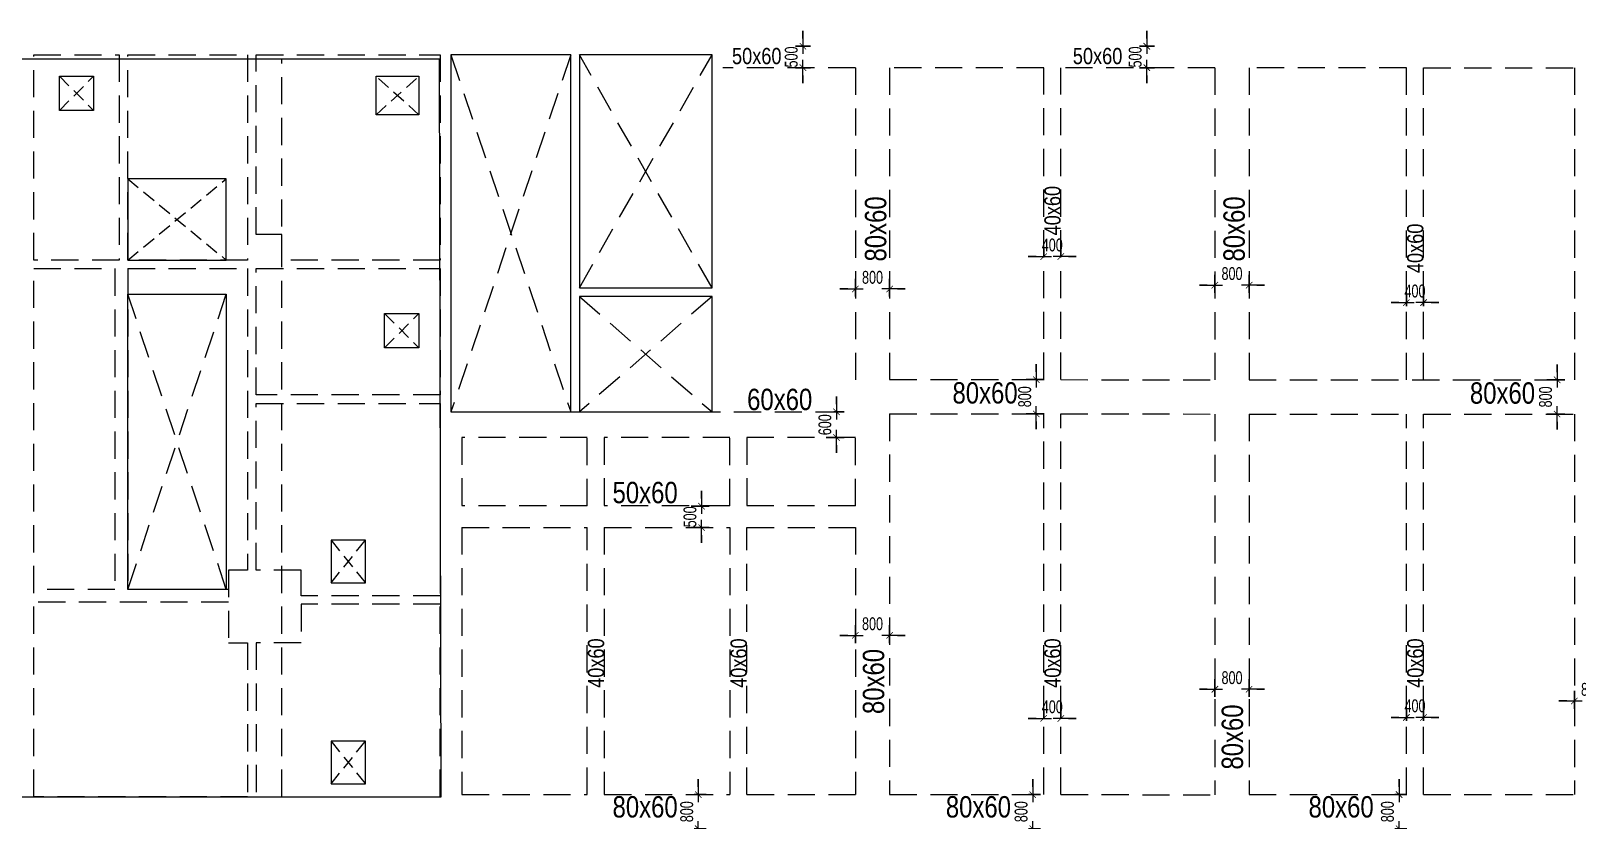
# Model space of a CAD drawing. Header units: millimetres. Extents: x 40 to 217000, y 40 to 90716.
# Drawn here: x 77736 to 113862, y 71403 to 89860 of the extents above; entities that cross this region are included whole.
import ezdxf
from ezdxf.enums import TextEntityAlignment as Align

# ---------------------------------------------------------------- set-up
doc = ezdxf.new("R2010")
doc.units = ezdxf.units.MM
doc.header["$MEASUREMENT"] = 0
doc.header["$PDMODE"] = 1
doc.linetypes.add('DASHED2', pattern=[9.525, 6.35, -3.175])
doc.linetypes.add('HIDDEN2', pattern=[4.7625, 3.175, -1.5875])
doc.layers.get('Defpoints').update_dxf_attribs({"lineweight": 9})
doc.layers.add('Kich thuoc dam diml', color=230, linetype='Continuous', plot=False)
doc.layers.add('NDC. KT Dam', color=42, linetype='Continuous')
for name, color, linetype, lineweight in [('NDC_S_BEAM', 3, 'HIDDEN2', 20), ('NDC_S_DIM', 1, 'Continuous', 15), ('NDC_S_OPENING', 9, 'DASHED2', 13), ('NDC_S_SLAB', 2, 'Continuous', 20)]:
    doc.layers.add(name, color=color, linetype=linetype, lineweight=lineweight)
doc.styles.add('ARIAL', font='arial.ttf', dxfattribs={"width": 0.8})
doc.styles.add('NDC_DIM', font='', dxfattribs={"width": 0.75})
doc.styles.get('NDC_DIM').set_extended_font_data('Dotum')
doc.dimstyles.new('NDC_dim_100', dxfattribs={"dimscale": 120, "dimtxt": 2.5, "dimasz": 1.5, "dimexe": 1.5, "dimexo": 2.5, "dimgap": 1, "dimtad": 1, "dimdec": 0, "dimzin": 0, "dimdsep": 46, "dimtxsty": 'NDC_DIM', "dimblk": 'DIMMARK', "dimcen": 0.09, "dimdle": 1.2, "dimclrd": 1, "dimclre": 1, "dimclrt": 3, "dimadec": 0, "dimazin": 0, "dimtfac": 1, "dimtdec": 0, "dimtix": 1, "dimtofl": 0, "dimtmove": 0, "dimatfit": 3, "dimfxl": 0, "dimtolj": 1, "dimtzin": 0, "dimarcsym": 0})

# ---------------------------------------------------------------- blocks, each defined once
blk = doc.blocks.new('DIMMARK')
at = {"layer": 'NDC_S_DIM', "color": 1}
blk.add_line((-1.5, 0), (1, 0), dxfattribs=at)
at = {"layer": 'NDC_S_DIM', "color": 2, "const_width": 0.1}
blk.add_lwpolyline([(-0.42, -0.42), (0.42, 0.42)], dxfattribs=at)
blk = doc.blocks.new('*D1372')
at = {"layer": 'Defpoints', "color": 0, "transparency": 16777216}
for p in [(90454, 78745), (93406, 78745), (90454, 78245)]:
    blk.add_point(p, dxfattribs=at)
at = {"layer": 'Kich thuoc dam diml', "color": 1, "lineweight": -2, "transparency": 16777216}
for p, q in [((93406, 78925), (93406, 79105)), ((93166, 78745), (93586, 78745)), ((93166, 78245), (93586, 78245)), ((93406, 78065), (93406, 77885))]:
    blk.add_line(p, q, dxfattribs=at)
at = {"layer": 'Kich thuoc dam diml', "color": 1, "lineweight": -2, "transparency": 16777216, "xscale": 180, "yscale": 180, "zscale": 180}
for p, rotation in [((93406, 78745), 270), ((93406, 78245), 90)]:
    blk.add_blockref('DIMMARK', p, dxfattribs=dict(at, rotation=rotation))
at = {"layer": 'Kich thuoc dam diml', "color": 3, "transparency": 16777216, "insert": (93136, 78495), "char_height": 300, "attachment_point": 5, "rotation": 90, "style": 'NDC_DIM'}
blk.add_mtext('\\A1;500', dxfattribs=at)
blk = doc.blocks.new('*D1373')
at = {"layer": 'Defpoints', "color": 0, "transparency": 16777216}
for p in [(96200, 80950), (96558, 80950), (95813, 80350)]:
    blk.add_point(p, dxfattribs=at)
at = {"layer": 'Kich thuoc dam diml', "color": 1, "lineweight": -2, "transparency": 16777216}
for p, q in [((96558, 81130), (96558, 81310)), ((96500, 80950), (96738, 80950)), ((96318, 80350), (96738, 80350)), ((96558, 80170), (96558, 79990))]:
    blk.add_line(p, q, dxfattribs=at)
at = {"layer": 'Kich thuoc dam diml', "color": 1, "lineweight": -2, "transparency": 16777216, "xscale": 180, "yscale": 180, "zscale": 180}
for p, rotation in [((96558, 80950), 270), ((96558, 80350), 90)]:
    blk.add_blockref('DIMMARK', p, dxfattribs=dict(at, rotation=rotation))
at = {"layer": 'Kich thuoc dam diml', "color": 3, "transparency": 16777216, "insert": (96288, 80650), "char_height": 300, "attachment_point": 5, "rotation": 90, "style": 'NDC_DIM'}
blk.add_mtext('\\A1;600', dxfattribs=at)
blk = doc.blocks.new('*D1374')
at = {"layer": 'Defpoints', "color": 0, "transparency": 16777216}
for p in [(98943, 81704), (101227, 81704), (98943, 80904)]:
    blk.add_point(p, dxfattribs=at)
at = {"layer": 'Kich thuoc dam diml', "color": 1, "lineweight": -2, "transparency": 16777216}
for p, q in [((101227, 81884), (101227, 82064)), ((100987, 81704), (101407, 81704)), ((100987, 80904), (101407, 80904)), ((101227, 80724), (101227, 80544))]:
    blk.add_line(p, q, dxfattribs=at)
at = {"layer": 'Kich thuoc dam diml', "color": 1, "lineweight": -2, "transparency": 16777216, "xscale": 180, "yscale": 180, "zscale": 180}
for p, rotation in [((101227, 81704), 270), ((101227, 80904), 90)]:
    blk.add_blockref('DIMMARK', p, dxfattribs=dict(at, rotation=rotation))
at = {"layer": 'Kich thuoc dam diml', "color": 3, "transparency": 16777216, "insert": (100957, 81304), "char_height": 300, "attachment_point": 5, "rotation": 90, "style": 'NDC_DIM'}
blk.add_mtext('\\A1;800', dxfattribs=at)
blk = doc.blocks.new('*D1375')
at = {"layer": 'Defpoints', "color": 0, "transparency": 16777216}
for p in [(111145, 81700), (113396, 81700), (111468, 80900)]:
    blk.add_point(p, dxfattribs=at)
at = {"layer": 'Kich thuoc dam diml', "color": 1, "lineweight": -2, "transparency": 16777216}
for p, q in [((113396, 81880), (113396, 82060)), ((113156, 81700), (113576, 81700)), ((113156, 80900), (113576, 80900)), ((113396, 80720), (113396, 80540))]:
    blk.add_line(p, q, dxfattribs=at)
at = {"layer": 'Kich thuoc dam diml', "color": 1, "lineweight": -2, "transparency": 16777216, "xscale": 180, "yscale": 180, "zscale": 180}
for p, rotation in [((113396, 81700), 270), ((113396, 80900), 90)]:
    blk.add_blockref('DIMMARK', p, dxfattribs=dict(at, rotation=rotation))
at = {"layer": 'Kich thuoc dam diml', "color": 3, "transparency": 16777216, "insert": (113126, 81300), "char_height": 300, "attachment_point": 5, "rotation": 90, "style": 'NDC_DIM'}
blk.add_mtext('\\A1;800', dxfattribs=at)
blk = doc.blocks.new('*D1398')
at = {"layer": 'Defpoints', "color": 0, "transparency": 16777216}
for p in [(95302, 89500), (95773, 89500), (95302, 89000)]:
    blk.add_point(p, dxfattribs=at)
at = {"layer": 'Kich thuoc dam diml', "color": 1, "lineweight": -2, "transparency": 16777216}
for p, q in [((95773, 89680), (95773, 89860)), ((95602, 89500), (95953, 89500)), ((95602, 89000), (95953, 89000)), ((95773, 88820), (95773, 88640))]:
    blk.add_line(p, q, dxfattribs=at)
at = {"layer": 'Kich thuoc dam diml', "color": 1, "lineweight": -2, "transparency": 16777216, "xscale": 180, "yscale": 180, "zscale": 180}
for p, rotation in [((95773, 89500), 270), ((95773, 89000), 90)]:
    blk.add_blockref('DIMMARK', p, dxfattribs=dict(at, rotation=rotation))
at = {"layer": 'Kich thuoc dam diml', "color": 3, "transparency": 16777216, "insert": (95503, 89250), "char_height": 300, "attachment_point": 5, "rotation": 90, "style": 'NDC_DIM'}
blk.add_mtext('\\A1;500', dxfattribs=at)
blk = doc.blocks.new('*D1399')
at = {"layer": 'Defpoints', "color": 0, "transparency": 16777216}
for p in [(103339, 89500), (103809, 89500), (103339, 89000)]:
    blk.add_point(p, dxfattribs=at)
at = {"layer": 'Kich thuoc dam diml', "color": 1, "lineweight": -2, "transparency": 16777216}
for p, q in [((103809, 89680), (103809, 89860)), ((103639, 89500), (103989, 89500)), ((103639, 89000), (103989, 89000)), ((103809, 88820), (103809, 88640))]:
    blk.add_line(p, q, dxfattribs=at)
at = {"layer": 'Kich thuoc dam diml', "color": 1, "lineweight": -2, "transparency": 16777216, "xscale": 180, "yscale": 180, "zscale": 180}
for p, rotation in [((103809, 89500), 270), ((103809, 89000), 90)]:
    blk.add_blockref('DIMMARK', p, dxfattribs=dict(at, rotation=rotation))
at = {"layer": 'Kich thuoc dam diml', "color": 3, "transparency": 16777216, "insert": (103539, 89250), "char_height": 300, "attachment_point": 5, "rotation": 90, "style": 'NDC_DIM'}
blk.add_mtext('\\A1;500', dxfattribs=at)
blk = doc.blocks.new('*D1483')
at = {"layer": 'Defpoints', "color": 0, "transparency": 16777216}
for p in [(101800, 73782), (101400, 73604), (101800, 73604)]:
    blk.add_point(p, dxfattribs=at)
at = {"layer": 'Kich thuoc dam diml', "color": 1, "lineweight": -2, "transparency": 16777216}
for p, q in [((101220, 73782), (101040, 73782)), ((101400, 73782), (101400, 73962)), ((101800, 73782), (101800, 73962)), ((101980, 73782), (102160, 73782))]:
    blk.add_line(p, q, dxfattribs=at)
at = {"layer": 'Kich thuoc dam diml', "color": 1, "lineweight": -2, "transparency": 16777216, "xscale": 180, "yscale": 180, "zscale": 180}
blk.add_blockref('DIMMARK', (101400, 73782), dxfattribs=at)
at = {"layer": 'Kich thuoc dam diml', "color": 1, "lineweight": -2, "transparency": 16777216, "xscale": 180, "yscale": 180, "zscale": 180, "rotation": 180}
blk.add_blockref('DIMMARK', (101800, 73782), dxfattribs=at)
at = {"layer": 'Kich thuoc dam diml', "color": 3, "transparency": 16777216, "insert": (101600, 74052), "char_height": 300, "attachment_point": 5, "style": 'NDC_DIM'}
blk.add_mtext('\\A1;400', dxfattribs=at)
blk = doc.blocks.new('*D1484')
at = {"layer": 'Defpoints', "color": 0, "transparency": 16777216}
for p in [(101800, 84582), (101400, 84403), (101800, 84403)]:
    blk.add_point(p, dxfattribs=at)
at = {"layer": 'Kich thuoc dam diml', "color": 1, "lineweight": -2, "transparency": 16777216}
for p, q in [((101220, 84582), (101040, 84582)), ((101400, 84582), (101400, 84762)), ((101800, 84582), (101800, 84762)), ((101980, 84582), (102160, 84582))]:
    blk.add_line(p, q, dxfattribs=at)
at = {"layer": 'Kich thuoc dam diml', "color": 1, "lineweight": -2, "transparency": 16777216, "xscale": 180, "yscale": 180, "zscale": 180}
blk.add_blockref('DIMMARK', (101400, 84582), dxfattribs=at)
at = {"layer": 'Kich thuoc dam diml', "color": 1, "lineweight": -2, "transparency": 16777216, "xscale": 180, "yscale": 180, "zscale": 180, "rotation": 180}
blk.add_blockref('DIMMARK', (101800, 84582), dxfattribs=at)
at = {"layer": 'Kich thuoc dam diml', "color": 3, "transparency": 16777216, "insert": (101600, 84852), "char_height": 300, "attachment_point": 5, "style": 'NDC_DIM'}
blk.add_mtext('\\A1;400', dxfattribs=at)
blk = doc.blocks.new('*D1485')
at = {"layer": 'Defpoints', "color": 0, "transparency": 16777216}
for p in [(97000, 76323), (97800, 76323), (97800, 75724)]:
    blk.add_point(p, dxfattribs=at)
at = {"layer": 'Kich thuoc dam diml', "color": 1, "lineweight": -2, "transparency": 16777216}
for p, q in [((97000, 75964), (97000, 75544)), ((97800, 75964), (97800, 75544)), ((96820, 75724), (96640, 75724)), ((97980, 75724), (98160, 75724))]:
    blk.add_line(p, q, dxfattribs=at)
at = {"layer": 'Kich thuoc dam diml', "color": 1, "lineweight": -2, "transparency": 16777216, "xscale": 180, "yscale": 180, "zscale": 180}
blk.add_blockref('DIMMARK', (97000, 75724), dxfattribs=at)
at = {"layer": 'Kich thuoc dam diml', "color": 1, "lineweight": -2, "transparency": 16777216, "xscale": 180, "yscale": 180, "zscale": 180, "rotation": 180}
blk.add_blockref('DIMMARK', (97800, 75724), dxfattribs=at)
at = {"layer": 'Kich thuoc dam diml', "color": 3, "transparency": 16777216, "insert": (97400, 75994), "char_height": 300, "attachment_point": 5, "style": 'NDC_DIM'}
blk.add_mtext('\\A1;800', dxfattribs=at)
blk = doc.blocks.new('*D1486')
at = {"layer": 'Defpoints', "color": 0, "transparency": 16777216}
for p in [(97000, 84424), (97800, 84424), (97800, 83825)]:
    blk.add_point(p, dxfattribs=at)
at = {"layer": 'Kich thuoc dam diml', "color": 1, "lineweight": -2, "transparency": 16777216}
for p, q in [((96820, 83825), (96640, 83825)), ((97000, 84065), (97000, 83645)), ((97800, 84065), (97800, 83645)), ((97980, 83825), (98160, 83825))]:
    blk.add_line(p, q, dxfattribs=at)
at = {"layer": 'Kich thuoc dam diml', "color": 1, "lineweight": -2, "transparency": 16777216, "xscale": 180, "yscale": 180, "zscale": 180}
blk.add_blockref('DIMMARK', (97000, 83825), dxfattribs=at)
at = {"layer": 'Kich thuoc dam diml', "color": 1, "lineweight": -2, "transparency": 16777216, "xscale": 180, "yscale": 180, "zscale": 180, "rotation": 180}
blk.add_blockref('DIMMARK', (97800, 83825), dxfattribs=at)
at = {"layer": 'Kich thuoc dam diml', "color": 3, "transparency": 16777216, "insert": (97400, 84095), "char_height": 300, "attachment_point": 5, "style": 'NDC_DIM'}
blk.add_mtext('\\A1;800', dxfattribs=at)
blk = doc.blocks.new('*D1487')
at = {"layer": 'Defpoints', "color": 0, "transparency": 16777216}
for p in [(92933, 72000), (93330, 72000), (92933, 71200)]:
    blk.add_point(p, dxfattribs=at)
at = {"layer": 'Kich thuoc dam diml', "color": 1, "lineweight": -2, "transparency": 16777216}
for p, q in [((93330, 72180), (93330, 72360)), ((93233, 72000), (93510, 72000)), ((93233, 71200), (93510, 71200)), ((93330, 71020), (93330, 70840))]:
    blk.add_line(p, q, dxfattribs=at)
at = {"layer": 'Kich thuoc dam diml', "color": 1, "lineweight": -2, "transparency": 16777216, "xscale": 180, "yscale": 180, "zscale": 180}
for p, rotation in [((93330, 72000), 270), ((93330, 71200), 90)]:
    blk.add_blockref('DIMMARK', p, dxfattribs=dict(at, rotation=rotation))
at = {"layer": 'Kich thuoc dam diml', "color": 3, "transparency": 16777216, "insert": (93060, 71600), "char_height": 300, "attachment_point": 5, "rotation": 90, "style": 'NDC_DIM'}
blk.add_mtext('\\A1;800', dxfattribs=at)
blk = doc.blocks.new('*D1488')
at = {"layer": 'Defpoints', "color": 0, "transparency": 16777216}
for p in [(100746, 72000), (101143, 72000), (100746, 71200)]:
    blk.add_point(p, dxfattribs=at)
at = {"layer": 'Kich thuoc dam diml', "color": 1, "lineweight": -2, "transparency": 16777216}
for p, q in [((101143, 72180), (101143, 72360)), ((101046, 72000), (101323, 72000)), ((101046, 71200), (101323, 71200)), ((101143, 71020), (101143, 70840))]:
    blk.add_line(p, q, dxfattribs=at)
at = {"layer": 'Kich thuoc dam diml', "color": 1, "lineweight": -2, "transparency": 16777216, "xscale": 180, "yscale": 180, "zscale": 180}
for p, rotation in [((101143, 72000), 270), ((101143, 71200), 90)]:
    blk.add_blockref('DIMMARK', p, dxfattribs=dict(at, rotation=rotation))
at = {"layer": 'Kich thuoc dam diml', "color": 3, "transparency": 16777216, "insert": (100873, 71600), "char_height": 300, "attachment_point": 5, "rotation": 90, "style": 'NDC_DIM'}
blk.add_mtext('\\A1;800', dxfattribs=at)
blk = doc.blocks.new('*D1489')
at = {"layer": 'Defpoints', "color": 0, "transparency": 16777216}
for p in [(109306, 72000), (109703, 72000), (109306, 71200)]:
    blk.add_point(p, dxfattribs=at)
at = {"layer": 'Kich thuoc dam diml', "color": 1, "lineweight": -2, "transparency": 16777216}
for p, q in [((109703, 72180), (109703, 72360)), ((109606, 72000), (109883, 72000)), ((109606, 71200), (109883, 71200)), ((109703, 71020), (109703, 70840))]:
    blk.add_line(p, q, dxfattribs=at)
at = {"layer": 'Kich thuoc dam diml', "color": 1, "lineweight": -2, "transparency": 16777216, "xscale": 180, "yscale": 180, "zscale": 180}
for p, rotation in [((109703, 72000), 270), ((109703, 71200), 90)]:
    blk.add_blockref('DIMMARK', p, dxfattribs=dict(at, rotation=rotation))
at = {"layer": 'Kich thuoc dam diml', "color": 3, "transparency": 16777216, "insert": (109433, 71600), "char_height": 300, "attachment_point": 5, "rotation": 90, "style": 'NDC_DIM'}
blk.add_mtext('\\A1;800', dxfattribs=at)
blk = doc.blocks.new('*D1223')
at = {"layer": 'Defpoints', "color": 0, "transparency": 16777216}
for p in [(105400, 75028), (106200, 75028), (106200, 74463)]:
    blk.add_point(p, dxfattribs=at)
at = {"layer": 'Kich thuoc dam diml', "color": 1, "lineweight": -2, "transparency": 16777216}
for p, q in [((105220, 74463), (105040, 74463)), ((105400, 74703), (105400, 74283)), ((106200, 74703), (106200, 74283)), ((106380, 74463), (106560, 74463))]:
    blk.add_line(p, q, dxfattribs=at)
at = {"layer": 'Kich thuoc dam diml', "color": 1, "lineweight": -2, "transparency": 16777216, "xscale": 180, "yscale": 180, "zscale": 180}
blk.add_blockref('DIMMARK', (105400, 74463), dxfattribs=at)
at = {"layer": 'Kich thuoc dam diml', "color": 1, "lineweight": -2, "transparency": 16777216, "xscale": 180, "yscale": 180, "zscale": 180, "rotation": 180}
blk.add_blockref('DIMMARK', (106200, 74463), dxfattribs=at)
at = {"layer": 'Kich thuoc dam diml', "color": 3, "transparency": 16777216, "insert": (105800, 74733), "char_height": 300, "attachment_point": 5, "style": 'NDC_DIM'}
blk.add_mtext('\\A1;800', dxfattribs=at)
blk = doc.blocks.new('*D1224')
at = {"layer": 'Defpoints', "color": 0, "transparency": 16777216}
for p in [(105400, 84478), (106200, 84478), (106200, 83913)]:
    blk.add_point(p, dxfattribs=at)
at = {"layer": 'Kich thuoc dam diml', "color": 1, "lineweight": -2, "transparency": 16777216}
for p, q in [((105220, 83913), (105040, 83913)), ((105400, 84153), (105400, 83733)), ((106200, 84153), (106200, 83733)), ((106380, 83913), (106560, 83913))]:
    blk.add_line(p, q, dxfattribs=at)
at = {"layer": 'Kich thuoc dam diml', "color": 1, "lineweight": -2, "transparency": 16777216, "xscale": 180, "yscale": 180, "zscale": 180}
blk.add_blockref('DIMMARK', (105400, 83913), dxfattribs=at)
at = {"layer": 'Kich thuoc dam diml', "color": 1, "lineweight": -2, "transparency": 16777216, "xscale": 180, "yscale": 180, "zscale": 180, "rotation": 180}
blk.add_blockref('DIMMARK', (106200, 83913), dxfattribs=at)
at = {"layer": 'Kich thuoc dam diml', "color": 3, "transparency": 16777216, "insert": (105800, 84183), "char_height": 300, "attachment_point": 5, "style": 'NDC_DIM'}
blk.add_mtext('\\A1;800', dxfattribs=at)
blk = doc.blocks.new('*D1230')
at = {"layer": 'Defpoints', "color": 0, "transparency": 16777216}
for p in [(110275, 73805), (109875, 73426), (110275, 73426)]:
    blk.add_point(p, dxfattribs=at)
at = {"layer": 'Kich thuoc dam diml', "color": 1, "lineweight": -2, "transparency": 16777216}
for p, q in [((109695, 73805), (109515, 73805)), ((109875, 73726), (109875, 73985)), ((110275, 73726), (110275, 73985)), ((110455, 73805), (110635, 73805))]:
    blk.add_line(p, q, dxfattribs=at)
at = {"layer": 'Kich thuoc dam diml', "color": 1, "lineweight": -2, "transparency": 16777216, "xscale": 180, "yscale": 180, "zscale": 180}
blk.add_blockref('DIMMARK', (109875, 73805), dxfattribs=at)
at = {"layer": 'Kich thuoc dam diml', "color": 1, "lineweight": -2, "transparency": 16777216, "xscale": 180, "yscale": 180, "zscale": 180, "rotation": 180}
blk.add_blockref('DIMMARK', (110275, 73805), dxfattribs=at)
at = {"layer": 'Kich thuoc dam diml', "color": 3, "transparency": 16777216, "insert": (110075, 74075), "char_height": 300, "attachment_point": 5, "style": 'NDC_DIM'}
blk.add_mtext('\\A1;400', dxfattribs=at)
blk = doc.blocks.new('*D1231')
at = {"layer": 'Defpoints', "color": 0, "transparency": 16777216}
for p in [(110275, 83505), (109875, 83126), (110275, 83126)]:
    blk.add_point(p, dxfattribs=at)
at = {"layer": 'Kich thuoc dam diml', "color": 1, "lineweight": -2, "transparency": 16777216}
for p, q in [((109695, 83505), (109515, 83505)), ((109875, 83426), (109875, 83685)), ((110275, 83426), (110275, 83685)), ((110455, 83505), (110635, 83505))]:
    blk.add_line(p, q, dxfattribs=at)
at = {"layer": 'Kich thuoc dam diml', "color": 1, "lineweight": -2, "transparency": 16777216, "xscale": 180, "yscale": 180, "zscale": 180}
blk.add_blockref('DIMMARK', (109875, 83505), dxfattribs=at)
at = {"layer": 'Kich thuoc dam diml', "color": 1, "lineweight": -2, "transparency": 16777216, "xscale": 180, "yscale": 180, "zscale": 180, "rotation": 180}
blk.add_blockref('DIMMARK', (110275, 83505), dxfattribs=at)
at = {"layer": 'Kich thuoc dam diml', "color": 3, "transparency": 16777216, "insert": (110075, 83775), "char_height": 300, "attachment_point": 5, "style": 'NDC_DIM'}
blk.add_mtext('\\A1;400', dxfattribs=at)
blk = doc.blocks.new('*D1247')
at = {"layer": 'Defpoints', "color": 0, "transparency": 16777216}
for p in [(113800, 74836), (114600, 74836), (114600, 74189)]:
    blk.add_point(p, dxfattribs=at)
at = {"layer": 'Kich thuoc dam diml', "color": 1, "lineweight": -2, "transparency": 16777216}
for p, q in [((113800, 74429), (113800, 74009)), ((114600, 74429), (114600, 74009)), ((113620, 74189), (113440, 74189)), ((114780, 74189), (114960, 74189))]:
    blk.add_line(p, q, dxfattribs=at)
at = {"layer": 'Kich thuoc dam diml', "color": 1, "lineweight": -2, "transparency": 16777216, "xscale": 180, "yscale": 180, "zscale": 180}
blk.add_blockref('DIMMARK', (113800, 74189), dxfattribs=at)
at = {"layer": 'Kich thuoc dam diml', "color": 1, "lineweight": -2, "transparency": 16777216, "xscale": 180, "yscale": 180, "zscale": 180, "rotation": 180}
blk.add_blockref('DIMMARK', (114600, 74189), dxfattribs=at)
at = {"layer": 'Kich thuoc dam diml', "color": 3, "transparency": 16777216, "insert": (114200, 74459), "char_height": 300, "attachment_point": 5, "style": 'NDC_DIM'}
blk.add_mtext('\\A1;800', dxfattribs=at)

msp = doc.modelspace()

# ---------------------------------------------------------------- linework, layer by layer
at = {"layer": 'NDC_S_BEAM', "ltscale": 200}
for p, q in [((83600, 71950.1), (83600, 89200)), ((97000, 89000), (93900, 89000)), ((101400, 89000), (97800, 89000)), ((101399.9, 81703.7), (101400, 89000)), ((101799.9, 81703.7), (101800, 89000)), ((105400.1, 88996.3), (101800, 89000)), ((110275, 81700), (110275, 89000)), ((79700, 84300), (79700, 76800)), ((80000, 84300), (80000, 76800)), ((106200, 81700), (113800, 81700)), ((89400, 80950), (97000, 80950)), ((101400, 72000), (101399.9, 80903.7)), ((101800, 72000), (101799.9, 80903.7)), ((109875, 72000), (109875, 80900)), ((110275, 72000), (110275, 80900)), ((87804.7, 80350), (87804.7, 78750)), ((90733.3, 80350), (87804.7, 80350)), ((90733.3, 78750), (90733.3, 80350)), ((91133.3, 80350), (91133.3, 78750)), ((94066.7, 80350), (91133.3, 80350)), ((94066.7, 78750), (94066.7, 80350)), ((97000, 80350), (94466.7, 80350)), ((94466.7, 80350), (94466.7, 78750)), ((97000, 78750), (97000, 80350)), ((90733.3, 78750), (87804.7, 78750)), ((94066.7, 78750), (91133.3, 78750)), ((97000, 78750), (94466.7, 78750)), ((87804.7, 78250), (87804.7, 72000)), ((90733.3, 72000), (90733.3, 78250)), ((91133.3, 78250), (91133.3, 72000)), ((94466.7, 72000), (94466.7, 78250)), ((94466.7, 78250), (97000, 78250)), ((97000, 78250), (97000, 72000)), ((79700, 76800), (77800, 76800)), ((82350, 76800), (80000, 76800)), ((82350, 76500), (77800, 76500)), ((87804.7, 72000), (90733.3, 72000)), ((91133.3, 72000), (94066.7, 72000)), ((94466.7, 72000), (97000, 72000))]:
    msp.add_line(p, q, dxfattribs=at)
for points in [[(79800, 84500), (77800, 84500), (77800, 89300), (79800, 89300)], [(82800, 84500), (80000, 84500), (80000, 89300), (82800, 89300)], [(87300, 81350), (83000, 81350), (83000, 84300), (87300, 84300)], [(83000, 77250), (83000, 81150), (87300, 81150), (87300, 76650), (84050, 76650), (84050, 77250)], [(84050, 76450), (84050, 75550), (83000, 75550), (83000, 71950), (87300, 71950), (87300, 76450)]]:
    msp.add_lwpolyline(points, close=True, dxfattribs=at)
for points in [[(87300, 84500), (83600, 84500), (83600, 85100), (83000, 85100), (83000, 89300), (87300, 89300), (87300, 84500)], [(97000, 89000), (97000, 81700)], [(97800, 89000), (97799.9, 81703.7)], [(105400.1, 88996.3), (105400, 81700)], [(106200, 89000), (106200, 81700)], [(109875, 81700), (109875, 89000), (106200, 89000)], [(110275, 89000), (113800, 89000), (113800, 81700)], [(80000, 84300), (82800, 84300), (82800, 77250), (82350, 77250), (82350, 75550), (82800, 75550), (82800, 71950), (77800, 71950), (77800, 84300), (79700, 84300)], [(97799.9, 81703.7), (101399.9, 81703.7)], [(101799.9, 81703.7), (105400, 81700)], [(97799.9, 80903.7), (97800, 72000)], [(97799.9, 80903.7), (101399.9, 80903.7)], [(101799.9, 80903.7), (105400, 80900)], [(105400, 80900), (105400.1, 71996.3)], [(106200, 80900), (106200, 72000)], [(106200, 80900), (109875, 80900)], [(110275, 80900), (113800, 80900)], [(113800, 80900), (113800, 72000)], [(87804.7, 78250), (90733.3, 78250)], [(91133.3, 78250), (94066.7, 78250), (94066.7, 72000)], [(97800, 72000), (101400, 72000)], [(101800, 72000), (105400.1, 71996.3)], [(106200, 72000), (109875, 72000)], [(110275, 72000), (113800, 72000)]]:
    msp.add_lwpolyline(points, dxfattribs=at)
at = {"layer": 'NDC_S_OPENING', "ltscale": 100}
for p, q in [((90350, 89300), (87550, 80950)), ((87550, 89300), (90350, 80950)), ((93650, 83850), (90550, 89300)), ((90550, 83850), (93650, 89300)), ((80000, 76800), (82300, 83700)), ((82300, 76800), (80000, 83700)), ((90550, 83650), (93650, 80950)), ((93650, 83650), (90550, 80950))]:
    msp.add_line(p, q, dxfattribs=at)
at = {"layer": 'NDC_S_OPENING', "ltscale": 50}
for p, q in [((78400, 88000), (79200, 88800)), ((78400, 88800), (79200, 88000)), ((86800, 87900), (85800, 88800)), ((85800, 87900), (86800, 88800)), ((80000, 84500), (82300, 86400)), ((80000, 86400), (82300, 84500)), ((86000, 82450), (86800, 83250)), ((86000, 83250), (86800, 82450)), ((84750, 76950), (85550, 77950)), ((84750, 77950), (85550, 76950)), ((84750, 72250), (85550, 73250)), ((84750, 73250), (85550, 72250))]:
    msp.add_line(p, q, dxfattribs=at)
at = {"layer": 'NDC_S_SLAB'}
for points in [[(90350, 89300), (87550, 89300), (87550, 80950), (90350, 80950)], [(93650, 89300), (90550, 89300), (90550, 83850), (93650, 83850)], [(78400, 88000), (78400, 88800), (79200, 88800), (79200, 88000)], [(85800, 88800), (86800, 88800), (86800, 87900), (85800, 87900)], [(82300, 84500), (82300, 86400), (80000, 86400), (80000, 84500)], [(80000, 83700), (82300, 83700), (82300, 76800), (80000, 76800)], [(93650, 83650), (90550, 83650), (90550, 80950), (93650, 80950)], [(86000, 82450), (86000, 83250), (86800, 83250), (86800, 82450)], [(84750, 76950), (85550, 76950), (85550, 77950), (84750, 77950)], [(84750, 72250), (85550, 72250), (85550, 73250), (84750, 73250)]]:
    msp.add_lwpolyline(points, close=True, dxfattribs=at)
at = {"layer": 'NDC_S_SLAB', "ltscale": 200}
msp.add_lwpolyline([(67300, 71950.1), (87317.6, 71950.1), (87282.4, 89200), (67300, 89200)], close=True, dxfattribs=at)

# ---------------------------------------------------------------- texts
at = {"layer": 'NDC. KT Dam', "style": 'ARIAL', "width": 0.8}
for s, height, p in [('50x60', 380, (94695.3, 89272.1)), ('50x60', 380, (102659.1, 89272.1)), ('80x60', 500, (100029.8, 81395.1)), ('80x60', 500, (112119.8, 81391.4)), ('60x60', 500, (95231.1, 81241.4)), ('50x60', 500, (92086.6, 79064.1)), ('80x60', 500, (92086.6, 71714.1)), ('80x60', 500, (99874.3, 71714.1)), ('80x60', 500, (108349.3, 71714.1))]:
    msp.add_text(s, height=height, dxfattribs=at).set_placement(p, align=Align.MIDDLE_CENTER)
for s, height, p in [('40x60', 380, (101605, 85656)), ('80x60', 500, (97471.9, 85228.4)), ('80x60', 500, (105848.2, 85228.4)), ('40x60', 380, (110080, 84774.6)), ('40x60', 380, (90938.4, 75074.6)), ('40x60', 380, (94271.7, 75074.6)), ('40x60', 380, (101605, 75074.7)), ('40x60', 380, (110080, 75074.6)), ('80x60', 500, (97423.3, 74645)), ('80x60', 500, (105807.4, 73346.5))]:
    msp.add_text(s, height=height, rotation=90, dxfattribs=at).set_placement(p, align=Align.MIDDLE_CENTER)

# ---------------------------------------------------------------- dimensions: what is measured, and where the dimension line sits
at = {"layer": 'Kich thuoc dam diml'}
for base, p1, p2, picture, middle in [((95772.8, 89500), (95302.2, 89000), (95302.2, 89500), '*D1398', (95502.8, 89250)), ((103809.3, 89500), (103338.7, 89000), (103338.7, 89500), '*D1399', (103539.3, 89250)), ((101227.3, 81703.7), (98942.7, 80903.7), (98942.7, 81703.7), '*D1374', (100957.3, 81303.7)), ((113396.3, 81700), (111468.3, 80900), (111144.8, 81700), '*D1375', (113126.3, 81300)), ((96558, 80950), (95813.2, 80350), (96199.5, 80950), '*D1373', (96288, 80650)), ((93405.9, 78744.8), (90454.5, 78244.7), (90454.5, 78744.8), '*D1372', (93135.9, 78494.7)), ((93329.7, 72000), (92932.5, 71200), (92932.5, 72000), '*D1487', (93059.7, 71600)), ((101143, 72000), (100745.8, 71200), (100745.8, 72000), '*D1488', (100873, 71600)), ((109703.2, 72000), (109306, 71200), (109306, 72000), '*D1489', (109433.2, 71600))]:
    dim = msp.add_linear_dim(base=base, p1=p1, p2=p2, angle=90, dimstyle='NDC_dim_100', override={"dimfxl": 2}, dxfattribs=at)
    dim.commit()
    dim.dimension.update_dxf_attribs({"geometry": picture, "text_midpoint": middle})
for base, p1, p2, picture, middle in [((101800, 84581.8), (101400, 84403.3), (101800, 84403.3), '*D1484', (101600, 84851.8)), ((97800, 83824.8), (97000, 84424), (97800, 84424), '*D1486', (97400, 84094.8)), ((106199.9, 83913.1), (105400, 84478.1), (106199.9, 84478.1), '*D1224', (105799.9, 84183.1)), ((110275, 83505.5), (109875, 83125.7), (110275, 83125.7), '*D1231', (110075, 83775.5)), ((97800, 75723.5), (97000, 76322.8), (97800, 76322.8), '*D1485', (97400, 75993.5)), ((106199.9, 74462.7), (105400, 75027.6), (106199.9, 75027.6), '*D1223', (105799.9, 74732.7)), ((114600, 74189), (113800, 74835.9), (114600, 74835.9), '*D1247', (114200, 74459)), ((101800, 73782.1), (101400, 73603.6), (101800, 73603.6), '*D1483', (101600, 74052.1)), ((110275, 73805.5), (109875, 73425.7), (110275, 73425.7), '*D1230', (110075, 74075.5))]:
    dim = msp.add_linear_dim(base=base, p1=p1, p2=p2, dimstyle='NDC_dim_100', override={"dimfxl": 2}, dxfattribs=at)
    dim.commit()
    dim.dimension.update_dxf_attribs({"geometry": picture, "text_midpoint": middle})

doc.saveas('drawing.dxf')
